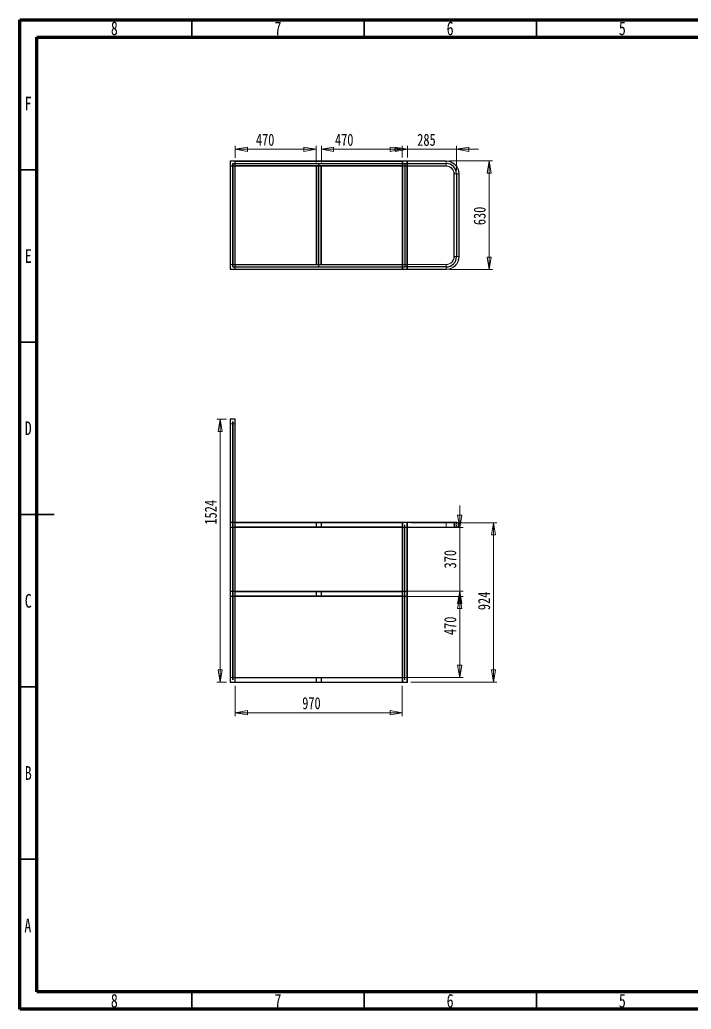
# Model space of a CAD drawing. Header units: millimetres. Extents: x 15 to 415, y 5 to 292.
# Drawn here: x 15 to 210, y 5 to 292 of the extents above; entities that cross this region are included whole.
import ezdxf

# ---------------------------------------------------------------- set-up
doc = ezdxf.new("R2010")
doc.units = ezdxf.units.MM
doc.styles.add('SLDTEXTSTYLE0', font='TXT', dxfattribs={"width": 0.75})
doc.dimstyles.new('SLDDIMSTYLE0', dxfattribs={"dimtxt": 3.5, "dimasz": 3.556, "dimexe": 0, "dimexo": 0.0625, "dimgap": 0.875, "dimtad": 1, "dimlfac": 20, "dimrnd": 1e-09, "dimzin": 12, "dimdsep": 46, "dimtxsty": 'SLDTEXTSTYLE0', "dimblk1": 'CLOSED', "dimblk2": 'CLOSED', "dimsah": 1, "dimcen": 0.09, "dimadec": 0, "dimazin": 3, "dimtfac": 1, "dimtofl": 0, "dimtmove": 0, "dimatfit": 3, "dimldrblk": 'CLOSED', "dimfxl": 0, "dimfrac": 2, "dimtolj": 1, "dimtzin": 12, "dimarcsym": 0})
doc.dimstyles.new('SLDDIMSTYLE1', dxfattribs={"dimtxt": 3.5, "dimasz": 3.556, "dimexe": 0, "dimexo": 0.0625, "dimgap": 0.875, "dimtad": 1, "dimlfac": 20, "dimrnd": 1e-09, "dimzin": 12, "dimdsep": 46, "dimtxsty": 'SLDTEXTSTYLE0', "dimblk1": 'CLOSED', "dimblk2": 'CLOSED', "dimsah": 1, "dimcen": 0.09, "dimadec": 0, "dimazin": 3, "dimtfac": 1, "dimtmove": 0, "dimatfit": 0, "dimldrblk": 'CLOSED', "dimfxl": 0, "dimfrac": 2, "dimtolj": 1, "dimtzin": 12, "dimarcsym": 0})

# ---------------------------------------------------------------- blocks, each defined once
blk = doc.blocks.new('_CLOSED')
at = {"color": 0, "linetype": 'ByBlock', "lineweight": -2}
for p, q in [((-1, 0.166667), (0, 0)), ((-1, 0.166667), (-1, -0.166667)), ((0, 0), (-1, -0.166667)), ((0, 0), (-1, 0))]:
    blk.add_line(p, q, dxfattribs=at)
blk = doc.blocks.new('_D')
at = {"color": 7, "linetype": 'Continuous', "lineweight": 0, "transparency": 16777216}
for p, q in [((77.57, 251.91), (77.57, 255.43)), ((101.07, 250.56), (101.07, 255.43)), ((77.57, 254.43), (101.07, 254.43))]:
    blk.add_line(p, q, dxfattribs=at)
at = {"color": 7, "linetype": 'Continuous', "lineweight": 0, "transparency": 16777216, "xscale": 3.556, "yscale": 3.556, "rotation": 180.0000000000004}
blk.add_blockref('_CLOSED', (77.57, 254.43, -37.5), dxfattribs=at)
at = {"color": 7, "linetype": 'Continuous', "lineweight": 0, "transparency": 16777216, "xscale": 3.556, "yscale": 3.556}
blk.add_blockref('_CLOSED', (101.07, 254.43, -37.5), dxfattribs=at)
at = {"color": 7, "linetype": 'Continuous', "lineweight": 0, "transparency": 16777216, "insert": (83.56, 258.95), "char_height": 3.5, "attachment_point": 1, "style": 'SLDTEXTSTYLE0'}
blk.add_mtext('470', dxfattribs=at)
blk = doc.blocks.new('_D_1')
at = {"color": 7, "linetype": 'Continuous', "lineweight": 0, "transparency": 16777216}
for p, q in [((102.57, 250.56), (102.57, 255.43)), ((126.07, 252.06), (126.07, 255.43)), ((102.57, 254.43), (126.07, 254.43))]:
    blk.add_line(p, q, dxfattribs=at)
at = {"color": 7, "linetype": 'Continuous', "lineweight": 0, "transparency": 16777216, "xscale": 3.556, "yscale": 3.556, "rotation": 180.0000000000004}
blk.add_blockref('_CLOSED', (102.57, 254.43, -37.5), dxfattribs=at)
at = {"color": 7, "linetype": 'Continuous', "lineweight": 0, "transparency": 16777216, "xscale": 3.556, "yscale": 3.556}
blk.add_blockref('_CLOSED', (126.07, 254.43, -37.5), dxfattribs=at)
at = {"color": 7, "linetype": 'Continuous', "lineweight": 0, "transparency": 16777216, "insert": (106.53, 258.95), "char_height": 3.5, "attachment_point": 1, "style": 'SLDTEXTSTYLE0'}
blk.add_mtext('470', dxfattribs=at)
blk = doc.blocks.new('_D_2')
at = {"color": 7, "linetype": 'Continuous', "lineweight": 0, "transparency": 16777216}
for p, q in [((127.57, 252.06), (127.57, 255.43)), ((141.82, 248.31), (141.82, 255.43)), ((127.57, 254.43), (121.22, 254.43)), ((141.82, 254.43), (127.57, 254.43)), ((141.82, 254.43), (148.17, 254.43))]:
    blk.add_line(p, q, dxfattribs=at)
at = {"color": 7, "linetype": 'Continuous', "lineweight": 0, "transparency": 16777216, "xscale": 3.556, "yscale": 3.556}
blk.add_blockref('_CLOSED', (127.57, 254.43, -37.5), dxfattribs=at)
at = {"color": 7, "linetype": 'Continuous', "lineweight": 0, "transparency": 16777216, "xscale": 3.556, "yscale": 3.556, "rotation": 180.0000000000004}
blk.add_blockref('_CLOSED', (141.82, 254.43, -37.5), dxfattribs=at)
at = {"color": 7, "linetype": 'Continuous', "lineweight": 0, "transparency": 16777216, "insert": (130.41, 258.95), "char_height": 3.5, "attachment_point": 1, "style": 'SLDTEXTSTYLE0'}
blk.add_mtext('285', dxfattribs=at)
blk = doc.blocks.new('_D_3')
at = {"color": 7, "linetype": 'Continuous', "lineweight": 0, "transparency": 16777216}
for p, q in [((139.82, 251.06), (152.28, 251.06)), ((151.28, 251.06), (151.28, 219.56)), ((139.82, 219.56), (152.28, 219.56))]:
    blk.add_line(p, q, dxfattribs=at)
at = {"color": 7, "linetype": 'Continuous', "lineweight": 0, "transparency": 16777216, "xscale": 3.556, "yscale": 3.556}
for p, rotation in [((151.28, 251.06, -37.5), 90.0000000000004), ((151.28, 219.56, -37.5), 270.0000000000004)]:
    blk.add_blockref('_CLOSED', p, dxfattribs=dict(at, rotation=rotation))
at = {"color": 7, "linetype": 'Continuous', "lineweight": 0, "transparency": 16777216, "insert": (146.77, 232.42), "char_height": 3.5, "attachment_point": 1, "rotation": 90, "style": 'SLDTEXTSTYLE0'}
blk.add_mtext('630', dxfattribs=at)
blk = doc.blocks.new('_D_4')
at = {"color": 7, "linetype": 'Continuous', "lineweight": 0, "transparency": 16777216}
for p, q in [((75.07, 176.11), (72.2, 176.11)), ((73.2, 176.11), (73.2, 99.91)), ((75.07, 99.91), (72.2, 99.91))]:
    blk.add_line(p, q, dxfattribs=at)
at = {"color": 7, "linetype": 'Continuous', "lineweight": 0, "transparency": 16777216, "xscale": 3.556, "yscale": 3.556}
for p, rotation in [((73.2, 176.11), 90.0000000000004), ((73.2, 99.91), 270.0000000000004)]:
    blk.add_blockref('_CLOSED', p, dxfattribs=dict(at, rotation=rotation))
at = {"color": 7, "linetype": 'Continuous', "lineweight": 0, "transparency": 16777216, "insert": (68.69, 145.57), "char_height": 3.5, "attachment_point": 1, "rotation": 90, "style": 'SLDTEXTSTYLE0'}
blk.add_mtext('1524', dxfattribs=at)
blk = doc.blocks.new('_D_5')
at = {"color": 7, "linetype": 'Continuous', "lineweight": 0, "transparency": 16777216}
for p, q in [((77.57, 98.76), (77.57, 90.01)), ((126.07, 98.76), (126.07, 90.01)), ((77.57, 91.01), (126.07, 91.01))]:
    blk.add_line(p, q, dxfattribs=at)
at = {"color": 7, "linetype": 'Continuous', "lineweight": 0, "transparency": 16777216, "xscale": 3.556, "yscale": 3.556, "rotation": 180.0000000000004}
blk.add_blockref('_CLOSED', (77.57, 91.01), dxfattribs=at)
at = {"color": 7, "linetype": 'Continuous', "lineweight": 0, "transparency": 16777216, "xscale": 3.556, "yscale": 3.556}
blk.add_blockref('_CLOSED', (126.07, 91.01), dxfattribs=at)
at = {"color": 7, "linetype": 'Continuous', "lineweight": 0, "transparency": 16777216, "insert": (97.01, 95.52), "char_height": 3.5, "attachment_point": 1, "style": 'SLDTEXTSTYLE0'}
blk.add_mtext('970', dxfattribs=at)
blk = doc.blocks.new('_D_6')
at = {"color": 7, "linetype": 'Continuous', "lineweight": 0, "transparency": 16777216}
for p, q in [((127.07, 124.76), (143.73, 124.76)), ((142.73, 101.26), (142.73, 124.76)), ((127.07, 101.26), (143.73, 101.26))]:
    blk.add_line(p, q, dxfattribs=at)
at = {"color": 7, "linetype": 'Continuous', "lineweight": 0, "transparency": 16777216, "xscale": 3.556, "yscale": 3.556}
for p, rotation in [((142.73, 124.76), 90.0000000000004), ((142.73, 101.26), 270.0000000000004)]:
    blk.add_blockref('_CLOSED', p, dxfattribs=dict(at, rotation=rotation))
at = {"color": 7, "linetype": 'Continuous', "lineweight": 0, "transparency": 16777216, "insert": (138.22, 113.52), "char_height": 3.5, "attachment_point": 1, "rotation": 90, "style": 'SLDTEXTSTYLE0'}
blk.add_mtext('470', dxfattribs=at)
blk = doc.blocks.new('_D_7')
at = {"color": 7, "linetype": 'Continuous', "lineweight": 0, "transparency": 16777216}
for p, q in [((142.73, 144.76), (142.73, 151.11)), ((127.07, 144.76), (143.73, 144.76)), ((142.73, 126.26), (142.73, 144.76)), ((127.07, 126.26), (143.73, 126.26)), ((142.73, 126.26), (142.73, 119.91))]:
    blk.add_line(p, q, dxfattribs=at)
at = {"color": 7, "linetype": 'Continuous', "lineweight": 0, "transparency": 16777216, "xscale": 3.556, "yscale": 3.556}
for p, rotation in [((142.73, 144.76), 270.0000000000004), ((142.73, 126.26), 90.0000000000004)]:
    blk.add_blockref('_CLOSED', p, dxfattribs=dict(at, rotation=rotation))
at = {"color": 7, "linetype": 'Continuous', "lineweight": 0, "transparency": 16777216, "insert": (138.22, 132.85), "char_height": 3.5, "attachment_point": 1, "rotation": 90, "style": 'SLDTEXTSTYLE0'}
blk.add_mtext('370', dxfattribs=at)
blk = doc.blocks.new('_D_8')
at = {"color": 7, "linetype": 'Continuous', "lineweight": 0, "transparency": 16777216}
for p, q in [((128.57, 146.11), (153.57, 146.11)), ((152.57, 146.11), (152.57, 99.91)), ((128.57, 99.91), (153.57, 99.91))]:
    blk.add_line(p, q, dxfattribs=at)
at = {"color": 7, "linetype": 'Continuous', "lineweight": 0, "transparency": 16777216, "xscale": 3.556, "yscale": 3.556}
for p, rotation in [((152.57, 146.11), 90.0000000000004), ((152.57, 99.91), 270.0000000000004)]:
    blk.add_blockref('_CLOSED', p, dxfattribs=dict(at, rotation=rotation))
at = {"color": 7, "linetype": 'Continuous', "lineweight": 0, "transparency": 16777216, "insert": (148.06, 120.75), "char_height": 3.5, "attachment_point": 1, "rotation": 90, "style": 'SLDTEXTSTYLE0'}
blk.add_mtext('924', dxfattribs=at)
blk = doc.blocks.new('SW_CENTERMARKSYMBOL_0')
at = {"color": 0, "linetype": 'Continuous', "lineweight": 0}
for p, q in [((-0.25, 0), (-0.875, 0)), ((0, 0), (-0.125, 0)), ((0, 0.25), (0, 0.875)), ((0, 0), (0, 0.125)), ((0, 0), (0, -0.125)), ((0, 0), (0.125, 0)), ((0.25, 0), (0.875, 0)), ((0, -0.25), (0, -0.875))]:
    blk.add_line(p, q, dxfattribs=at)

msp = doc.modelspace()

# ---------------------------------------------------------------- linework, layer by layer
at = {"color": 7, "linetype": 'Continuous', "lineweight": 60}
for p, q in [((15, 5), (15, 292)), ((15, 292), (415, 292)), ((20, 10), (20, 287)), ((20, 287), (410, 287)), ((410, 10), (20, 10)), ((415, 5), (15, 5))]:
    msp.add_line(p, q, dxfattribs=at)
at = {"color": 7, "linetype": 'Continuous', "lineweight": 30}
for p, q in [((65, 287), (65, 292)), ((115, 287), (115, 292)), ((165, 287), (165, 292)), ((20, 248.5), (15, 248.5)), ((20, 198.5), (15, 198.5)), ((15, 148.5), (25, 148.5)), ((20, 148.5), (15, 148.5)), ((20, 98.5), (15, 98.5)), ((20, 48.5), (15, 48.5)), ((65, 10), (65, 5)), ((115, 10), (115, 5)), ((165, 10), (165, 5))]:
    msp.add_line(p, q, dxfattribs=at)
at = {"color": 7, "linetype": 'Continuous', "lineweight": 15}
for p, q in [((76.06985, 250.91066), (76.06985, 249.71066)), ((76.06985, 250.91066), (76.06985, 219.71066)), ((76.06985, 249.71066), (76.06985, 220.91066)), ((76.14485, 250.91066), (76.14485, 249.71066)), ((76.14485, 250.91066), (76.14485, 219.71066)), ((76.14485, 249.71066), (76.14485, 220.91066)), ((77.41985, 251.06066), (76.21985, 251.06066)), ((76.21985, 251.06066), (76.21985, 219.56066)), ((77.41985, 250.98566), (76.21985, 250.98566)), ((76.21985, 250.98566), (76.21985, 219.63566)), ((77.41985, 251.06066), (77.41985, 219.56066)), ((77.41985, 250.98566), (77.41985, 219.63566)), ((77.49485, 249.71066), (77.49485, 250.91066)), ((77.49485, 250.91066), (77.49485, 219.71066)), ((77.49485, 249.71066), (77.49485, 220.91066)), ((77.56985, 250.91066), (77.56985, 251.06066)), ((77.56985, 251.06066), (77.56985, 250.91066)), ((126.06985, 251.06066), (77.56985, 251.06066)), ((77.56985, 251.06066), (77.56985, 250.91066)), ((77.56985, 250.91066), (77.56985, 251.06066)), ((77.56985, 250.91066), (77.56985, 251.06066)), ((77.56985, 251.06066), (77.56985, 250.91066)), ((126.06985, 250.98566), (77.56985, 250.98566)), ((77.56985, 250.91066), (77.56985, 250.98566)), ((77.56985, 250.98566), (77.56985, 250.91066)), ((77.56985, 250.98566), (77.56985, 250.91066)), ((77.56985, 250.91066), (77.56985, 250.98566)), ((77.56985, 250.98566), (77.56985, 250.91066)), ((77.56985, 250.91066), (77.56985, 250.98566)), ((126.06985, 250.91066), (77.56985, 250.91066)), ((77.56985, 250.91066), (77.56985, 249.71066)), ((77.56985, 250.91066), (77.56985, 219.71066)), ((126.06985, 249.71066), (77.56985, 249.71066)), ((77.56985, 249.71066), (77.56985, 249.63566)), ((77.56985, 249.63566), (77.56985, 249.71066)), ((77.56985, 249.56066), (77.56985, 249.71066)), ((77.56985, 249.71066), (77.56985, 249.56066)), ((77.56985, 249.71066), (77.56985, 249.63566)), ((77.56985, 249.63566), (77.56985, 249.71066)), ((77.56985, 249.71066), (77.56985, 249.56066)), ((77.56985, 249.56066), (77.56985, 249.71066)), ((77.56985, 249.71066), (77.56985, 249.63566)), ((77.56985, 249.63566), (77.56985, 249.71066)), ((77.56985, 249.71066), (77.56985, 249.56066)), ((77.56985, 249.56066), (77.56985, 249.71066)), ((77.56985, 249.71066), (77.56985, 220.91066)), ((126.06985, 250.91066), (126.06985, 251.06066)), ((126.06985, 251.06066), (126.06985, 250.91066)), ((126.06985, 250.91066), (126.06985, 251.06066)), ((126.06985, 251.06066), (126.06985, 250.91066)), ((126.06985, 250.91066), (126.06985, 251.06066)), ((126.06985, 251.06066), (126.06985, 250.91066)), ((126.06985, 250.91066), (126.06985, 250.98566)), ((126.06985, 250.98566), (126.06985, 250.91066)), ((126.06985, 250.91066), (126.06985, 250.98566)), ((126.06985, 250.98566), (126.06985, 250.91066)), ((126.06985, 250.91066), (126.06985, 250.98566)), ((126.06985, 250.98566), (126.06985, 250.91066)), ((126.06985, 249.71066), (126.06985, 250.91066)), ((126.06985, 250.91066), (126.06985, 219.71066)), ((126.06985, 249.63566), (126.06985, 249.71066)), ((126.06985, 249.71066), (126.06985, 249.63566)), ((126.06985, 249.56066), (126.06985, 249.71066)), ((126.06985, 249.71066), (126.06985, 249.56066)), ((126.06985, 249.63566), (126.06985, 249.71066)), ((126.06985, 249.71066), (126.06985, 249.63566)), ((126.06985, 249.56066), (126.06985, 249.71066)), ((126.06985, 249.71066), (126.06985, 249.56066)), ((126.06985, 249.63566), (126.06985, 249.71066)), ((126.06985, 249.71066), (126.06985, 249.63566)), ((126.06985, 249.56066), (126.06985, 249.71066)), ((126.06985, 249.71066), (126.06985, 249.56066)), ((126.06985, 249.71066), (126.06985, 220.91066)), ((126.14485, 250.91066), (126.14485, 249.71066)), ((126.14485, 250.91066), (126.14485, 219.71066)), ((126.14485, 249.71066), (126.14485, 220.91066)), ((127.41985, 251.06066), (126.21985, 251.06066)), ((126.21985, 251.06066), (126.21985, 219.56066)), ((127.41985, 250.98566), (126.21985, 250.98566)), ((126.21985, 250.98566), (126.21985, 219.63566)), ((127.41985, 251.06066), (127.41985, 219.56066)), ((127.41985, 250.98566), (127.41985, 219.63566)), ((127.49485, 249.71066), (127.49485, 250.91066)), ((127.49485, 250.91066), (127.49485, 219.71066)), ((127.49485, 249.71066), (127.49485, 220.91066)), ((138.81985, 251.06066), (127.56985, 251.06066)), ((127.56985, 249.5609), (127.56985, 251.06041)), ((138.81985, 250.98566), (127.56985, 250.98566)), ((127.56985, 249.63665), (127.56985, 250.98467)), ((127.56985, 249.71066), (127.56985, 250.91066)), ((127.56985, 250.91066), (127.56985, 219.71066)), ((127.56985, 249.71066), (127.56985, 220.91066)), ((138.81985, 249.5609), (138.81985, 251.06041)), ((138.81985, 249.63665), (138.81985, 250.98467)), ((76.06985, 249.56066), (76.06985, 221.06066)), ((76.21985, 249.56066), (76.06985, 249.56066)), ((76.06985, 249.56066), (76.21985, 249.56066)), ((76.21985, 249.56066), (76.06985, 249.56066)), ((76.06985, 249.56066), (76.21985, 249.56066)), ((76.14485, 249.56066), (76.14485, 221.06066)), ((76.21985, 249.56066), (76.14485, 249.56066)), ((76.14485, 249.56066), (76.21985, 249.56066)), ((76.21985, 249.56066), (76.14485, 249.56066)), ((76.14485, 249.56066), (76.21985, 249.56066)), ((76.21985, 249.63566), (77.41985, 249.63566)), ((76.21985, 249.63566), (76.21985, 220.98566)), ((76.21985, 249.56066), (76.21985, 221.06066)), ((76.21985, 249.56066), (77.41985, 249.56066)), ((77.41985, 249.63566), (77.41985, 220.98566)), ((77.41985, 249.56066), (77.41985, 221.06066)), ((77.49485, 249.56066), (77.41985, 249.56066)), ((77.56985, 249.56066), (77.41985, 249.56066)), ((77.41985, 249.56066), (77.56985, 249.56066)), ((77.41985, 249.56066), (77.49485, 249.56066)), ((77.49485, 249.56066), (77.41985, 249.56066)), ((77.41985, 249.56066), (77.56985, 249.56066)), ((77.41985, 249.56066), (77.49485, 249.56066)), ((77.56985, 249.56066), (77.41985, 249.56066)), ((77.49485, 249.56066), (77.49485, 221.06066)), ((126.06985, 249.63566), (77.56985, 249.63566)), ((126.06985, 249.56066), (77.56985, 249.56066)), ((77.56985, 249.56066), (77.56985, 221.06066)), ((101.06985, 249.56066), (101.06985, 221.06066)), ((101.06985, 249.56066), (101.21985, 249.56066)), ((101.21985, 249.56066), (101.06985, 249.56066)), ((101.21985, 249.56066), (101.06985, 249.56066)), ((101.06985, 249.56066), (101.21985, 249.56066)), ((101.21985, 249.56066), (101.06985, 249.56066)), ((101.06985, 249.56066), (101.21985, 249.56066)), ((101.21985, 249.56066), (101.14485, 249.56066)), ((101.14485, 249.56066), (101.14485, 221.06066)), ((101.14485, 249.56066), (101.21985, 249.56066)), ((101.21985, 249.56066), (101.14485, 249.56066)), ((101.14485, 249.56066), (101.21985, 249.56066)), ((101.21985, 249.56066), (101.14485, 249.56066)), ((101.14485, 249.56066), (101.21985, 249.56066)), ((102.41985, 249.56066), (101.21985, 249.56066)), ((101.21985, 249.56066), (101.21985, 221.06066)), ((102.49485, 249.56066), (102.41985, 249.56066)), ((102.41985, 249.56066), (102.41985, 221.06066)), ((102.41985, 249.56066), (102.49485, 249.56066)), ((102.41985, 249.56066), (102.56985, 249.56066)), ((102.56985, 249.56066), (102.41985, 249.56066)), ((102.49485, 249.56066), (102.41985, 249.56066)), ((102.41985, 249.56066), (102.49485, 249.56066)), ((102.56985, 249.56066), (102.41985, 249.56066)), ((102.41985, 249.56066), (102.56985, 249.56066)), ((102.49485, 249.56066), (102.41985, 249.56066)), ((102.56985, 249.56066), (102.41985, 249.56066)), ((102.41985, 249.56066), (102.56985, 249.56066)), ((102.41985, 249.56066), (102.49485, 249.56066)), ((102.49485, 249.56066), (102.49485, 221.06066)), ((102.56985, 249.56066), (102.56985, 221.06066)), ((126.06985, 249.56066), (126.06985, 221.06066)), ((126.21985, 249.56066), (126.06985, 249.56066)), ((126.06985, 249.56066), (126.21985, 249.56066)), ((126.14485, 249.56066), (126.14485, 221.06066)), ((126.21985, 249.56066), (126.14485, 249.56066)), ((126.14485, 249.56066), (126.21985, 249.56066)), ((126.21985, 249.63566), (127.41985, 249.63566)), ((126.21985, 249.63566), (126.21985, 220.98566)), ((126.21985, 249.56066), (127.41985, 249.56066)), ((126.21985, 249.56066), (126.21985, 221.06066)), ((127.41985, 249.63566), (127.41985, 220.98566)), ((127.41985, 249.56066), (127.41985, 221.06066)), ((127.41985, 249.56066), (127.49485, 249.56066)), ((127.49485, 249.56066), (127.41985, 249.56066)), ((127.56985, 249.56066), (127.41985, 249.56066)), ((127.41985, 249.56066), (127.56985, 249.56066)), ((127.49485, 249.56066), (127.49485, 221.06066)), ((127.56985, 249.63566), (138.81985, 249.63566)), ((127.56985, 249.56066), (138.81985, 249.56066)), ((127.56985, 249.56066), (127.56985, 221.06066)), ((141.06985, 247.31066), (141.06985, 223.31066)), ((142.56985, 247.31066), (141.06985, 247.31066)), ((141.14485, 247.31066), (141.14485, 223.31066)), ((142.49485, 247.31066), (141.14485, 247.31066)), ((142.49485, 223.31066), (142.49485, 247.31066)), ((142.56985, 223.31066), (142.56985, 247.31066)), ((76.06985, 221.06066), (76.21985, 221.06066)), ((76.21985, 221.06066), (76.06985, 221.06066)), ((76.06985, 221.06066), (76.21985, 221.06066)), ((76.21985, 221.06066), (76.06985, 221.06066)), ((76.14485, 221.06066), (76.21985, 221.06066)), ((76.21985, 221.06066), (76.14485, 221.06066)), ((76.14485, 221.06066), (76.21985, 221.06066)), ((76.21985, 221.06066), (76.14485, 221.06066)), ((77.41985, 221.06066), (76.21985, 221.06066)), ((77.41985, 221.06066), (77.49485, 221.06066)), ((77.49485, 221.06066), (77.41985, 221.06066)), ((77.41985, 221.06066), (77.56985, 221.06066)), ((77.56985, 221.06066), (77.41985, 221.06066)), ((77.41985, 221.06066), (77.49485, 221.06066)), ((77.41985, 221.06066), (77.56985, 221.06066)), ((77.49485, 221.06066), (77.41985, 221.06066)), ((77.56985, 221.06066), (77.41985, 221.06066)), ((77.56985, 221.06066), (77.56985, 220.91066)), ((77.56985, 220.91066), (77.56985, 221.06066)), ((126.06985, 221.06066), (77.56985, 221.06066)), ((77.56985, 220.91066), (77.56985, 221.06066)), ((77.56985, 221.06066), (77.56985, 220.91066)), ((77.56985, 221.06066), (77.56985, 220.91066)), ((77.56985, 220.91066), (77.56985, 221.06066)), ((101.21985, 221.06066), (101.06985, 221.06066)), ((101.06985, 221.06066), (101.21985, 221.06066)), ((101.21985, 221.06066), (101.06985, 221.06066)), ((101.06985, 221.06066), (101.21985, 221.06066)), ((101.21985, 221.06066), (101.06985, 221.06066)), ((101.06985, 221.06066), (101.21985, 221.06066)), ((101.21985, 221.06066), (101.14485, 221.06066)), ((101.14485, 221.06066), (101.21985, 221.06066)), ((101.14485, 221.06066), (101.21985, 221.06066)), ((101.21985, 221.06066), (101.14485, 221.06066)), ((101.14485, 221.06066), (101.21985, 221.06066)), ((101.21985, 221.06066), (101.14485, 221.06066)), ((101.21985, 221.06066), (102.41985, 221.06066)), ((102.41985, 221.06066), (102.49485, 221.06066)), ((102.49485, 221.06066), (102.41985, 221.06066)), ((102.41985, 221.06066), (102.56985, 221.06066)), ((102.56985, 221.06066), (102.41985, 221.06066)), ((102.41985, 221.06066), (102.49485, 221.06066)), ((102.49485, 221.06066), (102.41985, 221.06066)), ((102.41985, 221.06066), (102.56985, 221.06066)), ((102.56985, 221.06066), (102.41985, 221.06066)), ((102.41985, 221.06066), (102.49485, 221.06066)), ((102.56985, 221.06066), (102.41985, 221.06066)), ((102.41985, 221.06066), (102.56985, 221.06066)), ((102.49485, 221.06066), (102.41985, 221.06066)), ((126.06985, 221.06066), (126.21985, 221.06066)), ((126.21985, 221.06066), (126.06985, 221.06066)), ((126.06985, 220.91066), (126.06985, 221.06066)), ((126.06985, 221.06066), (126.06985, 220.91066)), ((126.06985, 220.91066), (126.06985, 221.06066)), ((126.06985, 221.06066), (126.06985, 220.91066)), ((126.06985, 220.91066), (126.06985, 221.06066)), ((126.06985, 221.06066), (126.06985, 220.91066)), ((126.14485, 221.06066), (126.21985, 221.06066)), ((126.21985, 221.06066), (126.14485, 221.06066)), ((126.21985, 221.06066), (127.41985, 221.06066)), ((127.41985, 221.06066), (127.49485, 221.06066)), ((127.49485, 221.06066), (127.41985, 221.06066)), ((127.56985, 221.06066), (127.41985, 221.06066)), ((127.41985, 221.06066), (127.56985, 221.06066)), ((138.81985, 221.06066), (127.56985, 221.06066)), ((127.56985, 219.5609), (127.56985, 221.06041)), ((138.81985, 219.56066), (138.81985, 221.06066)), ((141.06985, 223.31066), (142.56985, 223.31066)), ((141.14485, 223.31066), (142.49485, 223.31066)), ((76.06985, 220.91066), (76.06985, 219.71066)), ((76.14485, 219.71066), (76.14485, 220.91066)), ((76.21985, 220.98566), (77.41985, 220.98566)), ((77.41985, 219.63566), (76.21985, 219.63566)), ((76.21985, 219.56066), (77.41985, 219.56066)), ((77.49485, 220.91066), (77.49485, 219.71066)), ((126.06985, 220.98566), (77.56985, 220.98566)), ((77.56985, 220.98566), (77.56985, 220.91066)), ((77.56985, 220.91066), (77.56985, 220.98566)), ((77.56985, 220.91066), (77.56985, 220.98566)), ((77.56985, 220.98566), (77.56985, 220.91066)), ((77.56985, 220.98566), (77.56985, 220.91066)), ((77.56985, 220.91066), (77.56985, 220.98566)), ((77.56985, 219.71066), (77.56985, 220.91066)), ((126.06985, 220.91066), (77.56985, 220.91066)), ((77.56985, 219.71066), (77.56985, 219.63566)), ((126.06985, 219.71066), (77.56985, 219.71066)), ((77.56985, 219.71066), (77.56985, 219.56066)), ((77.56985, 219.56066), (77.56985, 219.71066)), ((77.56985, 219.63566), (77.56985, 219.71066)), ((77.56985, 219.71066), (77.56985, 219.63566)), ((77.56985, 219.71066), (77.56985, 219.56066)), ((77.56985, 219.56066), (77.56985, 219.71066)), ((77.56985, 219.63566), (77.56985, 219.71066)), ((77.56985, 219.63566), (77.56985, 219.71066)), ((77.56985, 219.71066), (77.56985, 219.63566)), ((77.56985, 219.71066), (77.56985, 219.56066)), ((77.56985, 219.56066), (77.56985, 219.71066)), ((126.06985, 219.63566), (77.56985, 219.63566)), ((126.06985, 219.56066), (77.56985, 219.56066)), ((126.06985, 220.98566), (126.06985, 220.91066)), ((126.06985, 220.91066), (126.06985, 220.98566)), ((126.06985, 220.91066), (126.06985, 220.98566)), ((126.06985, 220.98566), (126.06985, 220.91066)), ((126.06985, 220.91066), (126.06985, 220.98566)), ((126.06985, 220.98566), (126.06985, 220.91066)), ((126.06985, 219.71066), (126.06985, 220.91066)), ((126.06985, 219.63566), (126.06985, 219.71066)), ((126.06985, 219.71066), (126.06985, 219.63566)), ((126.06985, 219.56066), (126.06985, 219.71066)), ((126.06985, 219.71066), (126.06985, 219.56066)), ((126.06985, 219.63566), (126.06985, 219.71066)), ((126.06985, 219.71066), (126.06985, 219.63566)), ((126.06985, 219.71066), (126.06985, 219.56066)), ((126.06985, 219.56066), (126.06985, 219.71066)), ((126.06985, 219.63566), (126.06985, 219.71066)), ((126.06985, 219.71066), (126.06985, 219.63566)), ((126.06985, 219.56066), (126.06985, 219.71066)), ((126.06985, 219.71066), (126.06985, 219.56066)), ((126.14485, 219.71066), (126.14485, 220.91066)), ((126.21985, 220.98566), (127.41985, 220.98566)), ((127.41985, 219.63566), (126.21985, 219.63566)), ((127.41985, 219.56066), (126.21985, 219.56066)), ((127.49485, 220.91066), (127.49485, 219.71066)), ((138.81985, 220.98566), (127.56985, 220.98566)), ((127.56985, 219.63665), (127.56985, 220.98467)), ((127.56985, 220.91066), (127.56985, 219.71066)), ((127.56985, 219.63566), (138.81985, 219.63566)), ((127.56985, 219.56066), (138.81985, 219.56066)), ((138.81985, 219.63566), (138.81985, 220.98566)), ((76.06985, 176.11229), (76.06985, 99.91229)), ((76.06985, 174.91229), (76.06985, 176.11229)), ((76.14485, 176.11229), (76.14485, 99.91229)), ((76.14485, 174.91229), (76.14485, 176.11229)), ((76.21985, 176.26229), (76.21985, 99.76229)), ((76.21985, 176.26229), (77.41985, 176.26229)), ((76.21985, 176.18729), (76.21985, 99.83729)), ((76.21985, 176.18729), (77.41985, 176.18729)), ((77.41985, 176.26229), (77.41985, 99.76229)), ((77.41985, 176.18729), (77.41985, 99.83729)), ((77.49485, 176.11229), (77.49485, 99.91229)), ((77.49485, 176.11229), (77.49485, 174.91229)), ((77.56985, 176.11229), (77.56985, 99.91229)), ((77.56985, 176.11229), (77.56985, 174.91229)), ((76.06985, 174.91229), (76.06985, 101.11229)), ((76.14485, 174.91229), (76.14485, 101.11229)), ((76.21985, 174.83729), (76.21985, 101.18729)), ((77.41985, 174.83729), (76.21985, 174.83729)), ((76.21985, 174.76229), (76.21985, 101.26229)), ((77.41985, 174.76229), (76.21985, 174.76229)), ((77.41985, 174.83729), (77.41985, 101.18729)), ((77.41985, 174.76229), (77.41985, 101.26229)), ((77.49485, 174.91229), (77.49485, 101.11229)), ((77.56985, 174.91229), (77.56985, 101.11229)), ((76.06985, 146.11229), (76.06985, 144.91229)), ((76.14485, 146.11229), (76.14485, 144.91229)), ((77.41985, 146.26229), (76.21985, 146.26229)), ((76.21985, 146.18729), (77.41985, 146.18729)), ((76.21985, 144.83729), (77.41985, 144.83729)), ((77.41985, 144.76229), (76.21985, 144.76229)), ((77.49485, 146.11229), (77.49485, 144.91229)), ((77.56985, 146.11229), (77.56985, 146.26229)), ((126.06985, 146.26229), (77.56985, 146.26229)), ((77.56985, 146.26229), (77.56985, 146.11229)), ((77.56985, 146.26229), (77.56985, 146.11229)), ((77.56985, 146.11229), (77.56985, 146.26229)), ((126.06985, 146.18729), (77.56985, 146.18729)), ((77.56985, 146.11229), (77.56985, 146.18729)), ((77.56985, 146.18729), (77.56985, 146.11229)), ((77.56985, 146.11229), (77.56985, 146.18729)), ((77.56985, 146.18729), (77.56985, 146.11229)), ((77.56985, 144.91229), (77.56985, 146.11229)), ((126.06985, 146.11229), (77.56985, 146.11229)), ((126.06985, 144.91229), (77.56985, 144.91229)), ((77.56985, 144.83729), (77.56985, 144.91229)), ((77.56985, 144.91229), (77.56985, 144.76229)), ((77.56985, 144.76229), (77.56985, 144.91229)), ((77.56985, 144.91229), (77.56985, 144.83729)), ((77.56985, 144.83729), (77.56985, 144.91229)), ((77.56985, 144.91229), (77.56985, 144.83729)), ((77.56985, 144.91229), (77.56985, 144.76229)), ((77.56985, 144.76229), (77.56985, 144.91229)), ((126.06985, 144.83729), (77.56985, 144.83729)), ((126.06985, 144.76229), (77.56985, 144.76229)), ((101.06985, 144.91229), (101.06985, 146.11229)), ((101.14485, 146.11229), (101.14485, 144.91229)), ((102.41985, 146.26229), (101.21985, 146.26229)), ((101.21985, 146.18729), (102.41985, 146.18729)), ((101.21985, 144.83729), (102.41985, 144.83729)), ((102.41985, 144.76229), (101.21985, 144.76229)), ((102.49485, 146.11229), (102.49485, 144.91229)), ((102.56985, 144.91229), (102.56985, 146.11229)), ((126.06985, 146.26229), (126.06985, 146.11229)), ((126.06985, 146.11229), (126.06985, 146.26229)), ((126.06985, 146.26229), (126.06985, 146.11229)), ((126.06985, 146.11229), (126.06985, 146.26229)), ((126.06985, 146.11229), (126.06985, 146.18729)), ((126.06985, 146.18729), (126.06985, 146.11229)), ((126.06985, 146.11229), (126.06985, 146.18729)), ((126.06985, 146.18729), (126.06985, 146.11229)), ((126.06985, 146.11229), (126.06985, 144.91229)), ((126.06985, 99.91229), (126.06985, 146.11229)), ((126.06985, 101.11229), (126.06985, 144.91229)), ((126.06985, 144.91229), (126.06985, 144.83729)), ((126.06985, 144.76229), (126.06985, 144.91229)), ((126.06985, 144.83729), (126.06985, 144.91229)), ((126.06985, 144.91229), (126.06985, 144.76229)), ((126.06985, 144.91229), (126.06985, 144.83729)), ((126.06985, 144.83729), (126.06985, 144.91229)), ((126.06985, 144.91229), (126.06985, 144.76229)), ((126.06985, 144.76229), (126.06985, 144.91229)), ((126.14485, 99.91229), (126.14485, 146.11229)), ((126.14485, 146.11229), (126.14485, 144.91229)), ((126.14485, 101.11229), (126.14485, 144.91229)), ((126.21985, 99.76229), (126.21985, 146.26229)), ((127.41985, 146.26229), (126.21985, 146.26229)), ((127.41985, 146.18729), (126.21985, 146.18729)), ((126.21985, 99.83729), (126.21985, 146.18729)), ((126.21985, 101.18729), (126.21985, 144.83729)), ((126.21985, 144.83729), (127.41985, 144.83729)), ((126.21985, 101.26229), (126.21985, 144.76229)), ((126.21985, 144.76229), (127.41985, 144.76229)), ((127.41985, 99.76229), (127.41985, 146.26229)), ((127.41985, 99.83729), (127.41985, 146.18729)), ((127.41985, 101.18729), (127.41985, 144.83729)), ((127.41985, 101.26229), (127.41985, 144.76229)), ((127.49485, 144.91229), (127.49485, 146.11229)), ((127.49485, 99.91229), (127.49485, 146.11229)), ((127.49485, 101.11229), (127.49485, 144.91229)), ((138.81985, 146.26229), (127.56985, 146.26229)), ((138.81985, 146.26229), (127.56985, 146.26229)), ((127.56985, 144.76229), (127.56985, 146.2613)), ((127.56985, 144.76229), (127.56985, 146.2613)), ((138.81985, 146.18729), (127.56985, 146.18729)), ((138.81985, 146.18729), (127.56985, 146.18729)), ((127.56985, 144.83729), (127.56985, 146.18729)), ((127.56985, 144.83729), (127.56985, 146.18729)), ((127.56985, 99.91229), (127.56985, 146.11229)), ((127.56985, 144.91229), (127.56985, 146.11229)), ((127.56985, 101.11229), (127.56985, 144.91229)), ((127.56985, 144.83729), (138.81985, 144.83729)), ((127.56985, 144.83729), (138.81985, 144.83729)), ((127.56985, 144.76229), (138.81985, 144.76229)), ((127.56985, 144.76229), (138.81985, 144.76229)), ((141.81985, 146.26229), (138.81985, 146.26229)), ((141.81985, 146.26229), (138.81985, 146.26229)), ((138.81985, 144.76229), (138.81985, 146.26229)), ((138.81985, 144.76229), (138.81985, 146.2613)), ((141.81985, 146.18729), (138.81985, 146.18729)), ((141.81985, 146.18729), (138.81985, 146.18729)), ((138.81985, 144.83729), (138.81985, 146.18729)), ((138.81985, 144.83729), (138.81985, 146.18729)), ((138.81985, 144.83729), (141.81985, 144.83729)), ((138.81985, 144.83729), (141.81985, 144.83729)), ((138.81985, 144.76229), (141.81985, 144.76229)), ((138.81985, 144.76229), (141.81985, 144.76229)), ((76.06985, 126.11229), (76.06985, 124.91229)), ((76.14485, 126.11229), (76.14485, 124.91229)), ((77.41985, 126.26229), (76.21985, 126.26229)), ((77.41985, 126.18729), (76.21985, 126.18729)), ((77.41985, 124.83729), (76.21985, 124.83729)), ((77.41985, 124.76229), (76.21985, 124.76229)), ((77.49485, 124.91229), (77.49485, 126.11229)), ((77.56985, 126.11229), (77.56985, 126.26229)), ((77.56985, 126.26229), (77.56985, 126.11229)), ((126.06985, 126.26229), (77.56985, 126.26229)), ((77.56985, 126.11229), (77.56985, 126.26229)), ((77.56985, 126.26229), (77.56985, 126.11229)), ((126.06985, 126.18729), (77.56985, 126.18729)), ((77.56985, 126.18729), (77.56985, 126.11229)), ((77.56985, 126.11229), (77.56985, 126.18729)), ((77.56985, 126.18729), (77.56985, 126.11229)), ((77.56985, 126.11229), (77.56985, 126.18729)), ((126.06985, 126.11229), (77.56985, 126.11229)), ((77.56985, 124.91229), (77.56985, 126.11229)), ((126.06985, 124.91229), (77.56985, 124.91229)), ((77.56985, 124.83729), (77.56985, 124.91229)), ((77.56985, 124.76229), (77.56985, 124.91229)), ((77.56985, 124.91229), (77.56985, 124.76229)), ((77.56985, 124.91229), (77.56985, 124.83729)), ((77.56985, 124.83729), (77.56985, 124.91229)), ((77.56985, 124.91229), (77.56985, 124.83729)), ((77.56985, 124.91229), (77.56985, 124.76229)), ((77.56985, 124.76229), (77.56985, 124.91229)), ((126.06985, 124.83729), (77.56985, 124.83729)), ((126.06985, 124.76229), (77.56985, 124.76229)), ((101.06985, 124.91229), (101.06985, 126.11229)), ((101.14485, 126.11229), (101.14485, 124.91229)), ((102.41985, 126.26229), (101.21985, 126.26229)), ((101.21985, 126.18729), (102.41985, 126.18729)), ((102.41985, 124.83729), (101.21985, 124.83729)), ((102.41985, 124.76229), (101.21985, 124.76229)), ((102.49485, 126.11229), (102.49485, 124.91229)), ((102.56985, 124.91229), (102.56985, 126.11229)), ((126.06985, 126.26229), (126.06985, 126.11229)), ((126.06985, 126.11229), (126.06985, 126.26229)), ((126.06985, 126.26229), (126.06985, 126.11229)), ((126.06985, 126.11229), (126.06985, 126.26229)), ((126.06985, 126.11229), (126.06985, 126.18729)), ((126.06985, 126.18729), (126.06985, 126.11229)), ((126.06985, 126.11229), (126.06985, 126.18729)), ((126.06985, 126.18729), (126.06985, 126.11229)), ((126.06985, 126.11229), (126.06985, 124.91229)), ((126.06985, 124.91229), (126.06985, 124.83729)), ((126.06985, 124.83729), (126.06985, 124.91229)), ((126.06985, 124.76229), (126.06985, 124.91229)), ((126.06985, 124.91229), (126.06985, 124.76229)), ((126.06985, 124.83729), (126.06985, 124.91229)), ((126.06985, 124.76229), (126.06985, 124.91229)), ((126.06985, 124.91229), (126.06985, 124.83729)), ((126.06985, 124.91229), (126.06985, 124.76229)), ((126.14485, 124.91229), (126.14485, 126.11229)), ((127.41985, 126.26229), (126.21985, 126.26229)), ((127.41985, 126.18729), (126.21985, 126.18729)), ((126.21985, 124.83729), (127.41985, 124.83729)), ((127.41985, 124.76229), (126.21985, 124.76229)), ((127.49485, 124.91229), (127.49485, 126.11229)), ((127.56985, 124.91229), (127.56985, 126.11229)), ((76.06985, 99.91229), (76.06985, 101.11229)), ((76.14485, 99.91229), (76.14485, 101.11229)), ((76.21985, 101.26229), (77.41985, 101.26229)), ((76.21985, 101.18729), (77.41985, 101.18729)), ((77.49485, 101.11229), (77.49485, 99.91229)), ((77.56985, 101.26229), (77.56985, 101.11229)), ((77.56985, 101.11229), (77.56985, 101.26229)), ((126.06985, 101.26229), (77.56985, 101.26229)), ((77.56985, 101.11229), (77.56985, 101.26229)), ((77.56985, 101.26229), (77.56985, 101.11229)), ((126.06985, 101.18729), (77.56985, 101.18729)), ((77.56985, 101.18729), (77.56985, 101.11229)), ((77.56985, 101.11229), (77.56985, 101.18729)), ((77.56985, 101.18729), (77.56985, 101.11229)), ((77.56985, 101.11229), (77.56985, 101.18729)), ((77.56985, 101.11229), (77.56985, 99.91229)), ((126.06985, 101.11229), (77.56985, 101.11229)), ((101.06985, 101.11229), (101.06985, 99.91229)), ((101.14485, 101.11229), (101.14485, 99.91229)), ((102.41985, 101.26229), (101.21985, 101.26229)), ((101.21985, 101.18729), (102.41985, 101.18729)), ((102.49485, 101.11229), (102.49485, 99.91229)), ((102.56985, 99.91229), (102.56985, 101.11229)), ((126.06985, 101.26229), (126.06985, 101.11229)), ((126.06985, 101.11229), (126.06985, 101.26229)), ((126.06985, 101.26229), (126.06985, 101.11229)), ((126.06985, 101.11229), (126.06985, 101.26229)), ((126.06985, 101.11229), (126.06985, 101.18729)), ((126.06985, 101.18729), (126.06985, 101.11229)), ((126.06985, 101.11229), (126.06985, 101.18729)), ((126.06985, 101.18729), (126.06985, 101.11229)), ((126.06985, 101.11229), (126.06985, 99.91229)), ((126.14485, 101.11229), (126.14485, 99.91229)), ((127.41985, 101.26229), (126.21985, 101.26229)), ((127.41985, 101.18729), (126.21985, 101.18729)), ((127.49485, 99.91229), (127.49485, 101.11229)), ((127.56985, 99.91229), (127.56985, 101.11229)), ((77.41985, 99.83729), (76.21985, 99.83729)), ((77.41985, 99.76229), (76.21985, 99.76229)), ((126.06985, 99.91229), (77.56985, 99.91229)), ((77.56985, 99.83729), (77.56985, 99.91229)), ((77.56985, 99.91229), (77.56985, 99.83729)), ((77.56985, 99.76229), (77.56985, 99.91229)), ((77.56985, 99.91229), (77.56985, 99.76229)), ((77.56985, 99.83729), (77.56985, 99.91229)), ((77.56985, 99.91229), (77.56985, 99.83729)), ((77.56985, 99.76229), (77.56985, 99.91229)), ((77.56985, 99.91229), (77.56985, 99.76229)), ((126.06985, 99.83729), (77.56985, 99.83729)), ((126.06985, 99.76229), (77.56985, 99.76229)), ((102.41985, 99.83729), (101.21985, 99.83729)), ((102.41985, 99.76229), (101.21985, 99.76229)), ((126.06985, 99.91229), (126.06985, 99.83729)), ((126.06985, 99.83729), (126.06985, 99.91229)), ((126.06985, 99.76229), (126.06985, 99.91229)), ((126.06985, 99.91229), (126.06985, 99.76229)), ((126.06985, 99.83729), (126.06985, 99.91229)), ((126.06985, 99.91229), (126.06985, 99.83729)), ((126.06985, 99.76229), (126.06985, 99.91229)), ((126.06985, 99.91229), (126.06985, 99.76229)), ((126.21985, 99.83729), (127.41985, 99.83729)), ((126.21985, 99.76229), (127.41985, 99.76229))]:
    msp.add_line(p, q, dxfattribs=at)
at = {"color": 7, "linetype": 'Continuous'}
for p, q in [((76.81985, 250.31066), (126.81985, 250.31066)), ((76.81985, 250.31066), (76.81985, 220.31066)), ((76.81985, 250.31066), (126.81985, 250.31066)), ((76.81985, 250.31066), (76.81985, 220.31066)), ((76.81985, 250.31066), (76.81985, 220.31066)), ((76.81985, 250.31066), (126.81985, 250.31066)), ((76.81985, 220.31066), (76.81985, 250.31066)), ((101.81985, 220.31066), (101.81985, 250.31066)), ((101.81985, 220.31066), (101.81985, 250.31066)), ((101.81985, 220.31066), (101.81985, 250.31066)), ((126.81985, 250.31066), (126.81985, 220.31066)), ((126.81985, 250.31066), (126.81985, 220.31066)), ((126.81985, 250.31066), (126.81985, 220.31066)), ((126.81985, 250.31066), (138.81985, 250.31066)), ((141.81985, 247.31066), (141.81985, 223.31066)), ((76.81985, 220.31066), (126.81985, 220.31066)), ((76.81985, 220.31066), (126.81985, 220.31066)), ((76.81985, 220.31066), (126.81985, 220.31066)), ((138.81985, 220.31066), (126.81985, 220.31066)), ((76.81985, 100.51229), (76.81985, 175.51229)), ((76.81985, 175.51229), (76.81985, 100.51229)), ((126.81985, 100.51229), (126.81985, 145.51229)), ((126.81985, 100.51229), (126.81985, 145.51229))]:
    msp.add_line(p, q, dxfattribs=at)
at = {"color": 7, "linetype": 'Continuous', "lineweight": 15}
for radius in [0.75, 0.75, 0.675, 0.675]:
    msp.add_circle((141.81985, 145.51229), radius, dxfattribs=at)
for centre, radius, start, end in [((76.21985, 250.91066), 0.15, 90, 180), ((76.21985, 249.71066), 0.15, 180, 270), ((76.21985, 250.91066), 0.075, 90, 180), ((76.21985, 249.71066), 0.075, 180, 270), ((77.41985, 250.91066), 0.15, 0, 90), ((77.41985, 250.91066), 0.075, 0, 90), ((77.41985, 249.71066), 0.15, 270, 0), ((77.41985, 249.71066), 0.075, 270, 0), ((126.21985, 250.91066), 0.15, 90, 180), ((126.21985, 249.71066), 0.15, 180, 270), ((126.21985, 250.91066), 0.075, 90, 180), ((126.21985, 249.71066), 0.075, 180, 270), ((127.41985, 250.91066), 0.15, 0, 90), ((127.41985, 250.91066), 0.075, 0, 90), ((127.41985, 249.71066), 0.15, 270, 0), ((127.41985, 249.71066), 0.075, 270, 0), ((138.81985, 247.31066), 3.75, 0, 90), ((138.81985, 247.31066), 3.675, 0, 90), ((138.81985, 247.31066), 2.325, 0, 90), ((138.81985, 247.31066), 2.25, 0, 90), ((76.21985, 220.91066), 0.15, 90, 180), ((77.41985, 220.91066), 0.15, 0, 90), ((126.21985, 220.91066), 0.15, 90, 180), ((127.41985, 220.91066), 0.15, 0, 90), ((138.81985, 223.31066), 3.675, 270, 0), ((138.81985, 223.31066), 2.325, 270, 0), ((138.81985, 223.31066), 3.75, 270, 0), ((138.81985, 223.31066), 2.25, 270, 0), ((76.21985, 219.71066), 0.15, 180, 270), ((76.21985, 220.91066), 0.075, 90, 180), ((76.21985, 219.71066), 0.075, 180, 270), ((77.41985, 220.91066), 0.075, 0, 90), ((77.41985, 219.71066), 0.15, 270, 0), ((77.41985, 219.71066), 0.075, 270, 0), ((126.21985, 219.71066), 0.15, 180, 270), ((126.21985, 220.91066), 0.075, 90, 180), ((126.21985, 219.71066), 0.075, 180, 270), ((127.41985, 220.91066), 0.075, 0, 90), ((127.41985, 219.71066), 0.15, 270, 0), ((127.41985, 219.71066), 0.075, 270, 0), ((76.21985, 176.11229), 0.15, 90, 180), ((76.21985, 176.11229), 0.075, 90, 180), ((77.41985, 176.11229), 0.15, 0, 90), ((77.41985, 176.11229), 0.075, 0, 90), ((76.21985, 174.91229), 0.15, 180, 270), ((76.21985, 174.91229), 0.075, 180, 270), ((77.41985, 174.91229), 0.15, 270, 0), ((77.41985, 174.91229), 0.075, 270, 0), ((76.21985, 146.11229), 0.15, 90, 180), ((76.21985, 146.11229), 0.15, 90, 180), ((76.21985, 144.91229), 0.15, 180, 270), ((76.21985, 144.91229), 0.15, 180, 270), ((76.21985, 146.11229), 0.075, 90, 180), ((76.21985, 146.11229), 0.075, 90, 180), ((76.21985, 144.91229), 0.075, 180, 270), ((76.21985, 144.91229), 0.075, 180, 270), ((77.41985, 146.11229), 0.15, 0, 90), ((77.41985, 146.11229), 0.15, 0, 90), ((77.41985, 146.11229), 0.075, 0, 90), ((77.41985, 146.11229), 0.075, 0, 90), ((77.41985, 144.91229), 0.075, 270, 0), ((77.41985, 144.91229), 0.15, 270, 0), ((77.41985, 144.91229), 0.15, 270, 0), ((77.41985, 144.91229), 0.075, 270, 0), ((101.21985, 146.11229), 0.15, 90, 180), ((101.21985, 146.11229), 0.15, 90, 180), ((101.21985, 144.91229), 0.15, 180, 270), ((101.21985, 144.91229), 0.15, 180, 270), ((101.21985, 146.11229), 0.075, 90, 180), ((101.21985, 146.11229), 0.075, 90, 180), ((101.21985, 144.91229), 0.075, 180, 270), ((101.21985, 144.91229), 0.075, 180, 270), ((102.41985, 146.11229), 0.15, 0, 90), ((102.41985, 146.11229), 0.15, 0, 90), ((102.41985, 146.11229), 0.075, 0, 90), ((102.41985, 146.11229), 0.075, 0, 90), ((102.41985, 144.91229), 0.075, 270, 0), ((102.41985, 144.91229), 0.15, 270, 0), ((102.41985, 144.91229), 0.15, 270, 0), ((102.41985, 144.91229), 0.075, 270, 0), ((126.21985, 146.11229), 0.15, 90, 180), ((126.21985, 144.91229), 0.15, 180, 270), ((126.21985, 146.11229), 0.075, 90, 180), ((126.21985, 144.91229), 0.075, 180, 270), ((127.41985, 146.11229), 0.15, 0, 90), ((127.41985, 146.11229), 0.075, 0, 90), ((127.41985, 144.91229), 0.15, 270, 0), ((127.41985, 144.91229), 0.075, 270, 0), ((76.21985, 126.11229), 0.15, 90, 180), ((76.21985, 126.11229), 0.15, 90, 180), ((76.21985, 124.91229), 0.15, 180, 270), ((76.21985, 124.91229), 0.15, 180, 270), ((76.21985, 126.11229), 0.075, 90, 180), ((76.21985, 126.11229), 0.075, 90, 180), ((76.21985, 124.91229), 0.075, 180, 270), ((76.21985, 124.91229), 0.075, 180, 270), ((77.41985, 126.11229), 0.15, 0, 90), ((77.41985, 126.11229), 0.15, 0, 90), ((77.41985, 126.11229), 0.075, 0, 90), ((77.41985, 126.11229), 0.075, 0, 90), ((77.41985, 124.91229), 0.075, 270, 0), ((77.41985, 124.91229), 0.075, 270, 0), ((77.41985, 124.91229), 0.15, 270, 0), ((77.41985, 124.91229), 0.15, 270, 0), ((101.21985, 126.11229), 0.15, 90, 180), ((101.21985, 126.11229), 0.15, 90, 180), ((101.21985, 124.91229), 0.15, 180, 270), ((101.21985, 124.91229), 0.15, 180, 270), ((101.21985, 126.11229), 0.075, 90, 180), ((101.21985, 126.11229), 0.075, 90, 180), ((101.21985, 124.91229), 0.075, 180, 270), ((101.21985, 124.91229), 0.075, 180, 270), ((102.41985, 126.11229), 0.15, 0, 90), ((102.41985, 126.11229), 0.15, 0, 90), ((102.41985, 126.11229), 0.075, 0, 90), ((102.41985, 126.11229), 0.075, 0, 90), ((102.41985, 124.91229), 0.075, 270, 0), ((102.41985, 124.91229), 0.15, 270, 0), ((102.41985, 124.91229), 0.075, 270, 0), ((102.41985, 124.91229), 0.15, 270, 0), ((126.21985, 126.11229), 0.15, 90, 180), ((126.21985, 126.11229), 0.15, 90, 180), ((126.21985, 124.91229), 0.15, 180, 270), ((126.21985, 124.91229), 0.15, 180, 270), ((126.21985, 126.11229), 0.075, 90, 180), ((126.21985, 126.11229), 0.075, 90, 180), ((126.21985, 124.91229), 0.075, 180, 270), ((126.21985, 124.91229), 0.075, 180, 270), ((127.41985, 126.11229), 0.15, 0, 90), ((127.41985, 126.11229), 0.15, 0, 90), ((127.41985, 126.11229), 0.075, 0, 90), ((127.41985, 126.11229), 0.075, 0, 90), ((127.41985, 124.91229), 0.075, 270, 0), ((127.41985, 124.91229), 0.075, 270, 0), ((127.41985, 124.91229), 0.15, 270, 0), ((127.41985, 124.91229), 0.15, 270, 0), ((76.21985, 101.11229), 0.15, 90, 180), ((76.21985, 101.11229), 0.075, 90, 180), ((77.41985, 101.11229), 0.15, 0, 90), ((77.41985, 101.11229), 0.075, 0, 90), ((101.21985, 101.11229), 0.15, 90, 180), ((101.21985, 101.11229), 0.15, 90, 180), ((101.21985, 101.11229), 0.075, 90, 180), ((101.21985, 101.11229), 0.075, 90, 180), ((102.41985, 101.11229), 0.15, 0, 90), ((102.41985, 101.11229), 0.15, 0, 90), ((102.41985, 101.11229), 0.075, 0, 90), ((102.41985, 101.11229), 0.075, 0, 90), ((126.21985, 101.11229), 0.15, 90, 180), ((126.21985, 101.11229), 0.075, 90, 180), ((127.41985, 101.11229), 0.15, 0, 90), ((127.41985, 101.11229), 0.075, 0, 90), ((76.21985, 99.91229), 0.15, 180, 270), ((76.21985, 99.91229), 0.075, 180, 270), ((77.41985, 99.91229), 0.15, 270, 0), ((77.41985, 99.91229), 0.075, 270, 0), ((101.21985, 99.91229), 0.15, 180, 270), ((101.21985, 99.91229), 0.15, 180, 270), ((101.21985, 99.91229), 0.075, 180, 270), ((101.21985, 99.91229), 0.075, 180, 270), ((102.41985, 99.91229), 0.075, 270, 0), ((102.41985, 99.91229), 0.075, 270, 0), ((102.41985, 99.91229), 0.15, 270, 0), ((102.41985, 99.91229), 0.15, 270, 0), ((126.21985, 99.91229), 0.15, 180, 270), ((126.21985, 99.91229), 0.075, 180, 270), ((127.41985, 99.91229), 0.15, 270, 0), ((127.41985, 99.91229), 0.075, 270, 0)]:
    msp.add_arc(centre, radius, start, end, dxfattribs=at)
at = {"color": 7, "linetype": 'Continuous'}
for centre, start, end in [((138.81985, 247.31066), 0, 90), ((138.81985, 223.31066), 270, 0)]:
    msp.add_arc(centre, 3, start, end, dxfattribs=at)

# ---------------------------------------------------------------- block references
at = {"color": 7, "linetype": 'Continuous', "lineweight": 0}
msp.add_blockref('SW_CENTERMARKSYMBOL_0', (141.81985, 145.51229), dxfattribs=at)

# ---------------------------------------------------------------- texts
at = {"color": 7, "linetype": 'Continuous', "lineweight": 0, "char_height": 3.96875, "attachment_point": 2, "style": 'SLDTEXTSTYLE0'}
for s, insert in [('8', (42.46004, 291.50253)), ('7', (89.96004, 291.50253)), ('6', (139.96004, 291.50253)), ('5', (189.96004, 291.50253)), ('F', (17.45774, 269.69577)), ('E', (17.50781, 225.44577)), ('D', (17.45269, 175.50253)), ('C', (17.45866, 125.44577)), ('B', (17.4706, 75.50253)), ('A', (17.33969, 31.25253)), ('8', (42.46004, 9.44577)), ('7', (89.96004, 9.44577)), ('6', (139.96004, 9.44577)), ('5', (189.96004, 9.44577))]:
    msp.add_mtext(s, dxfattribs=dict(at, insert=insert))

# ---------------------------------------------------------------- dimensions: what is measured, and where the dimension line sits
at = {"color": 7, "linetype": 'Continuous', "lineweight": 0}
for base, p1, p2, dimstyle, picture, middle in [((101.06985, 254.43466), (77.56985, 250.91066), (101.06985, 249.56066), 'SLDDIMSTYLE0', '_D', (87.44318, 254.43466)), ((126.06985, 254.43466), (102.56985, 249.56066), (126.06985, 251.06066), 'SLDDIMSTYLE0', '_D_1', (110.41138, 254.43466)), ((127.56985, 254.43466), (141.81985, 247.31066), (127.56985, 251.06066), 'SLDDIMSTYLE1', '_D_2', (134.28841, 254.43466)), ((126.06985, 91.01232), (77.56985, 99.76229), (126.06985, 99.76229), 'SLDDIMSTYLE0', '_D_5', (100.88872, 91.01232))]:
    dim = msp.add_linear_dim(base=base, p1=p1, p2=p2, dimstyle=dimstyle, dxfattribs=at)
    dim.commit()
    dim.dimension.update_dxf_attribs({"geometry": picture, "text_midpoint": middle, "dimtype": 160})
for base, p1, p2, dimstyle, picture, middle in [((151.28483, 219.56066), (138.81985, 251.06066), (138.81985, 219.56066), 'SLDDIMSTYLE0', '_D_3', (151.28483, 236.30221)), ((73.19896, 99.91229), (76.06985, 176.11229), (76.06985, 99.91229), 'SLDDIMSTYLE0', '_D_4', (73.19896, 150.74601)), ((142.73376, 144.76229), (126.06985, 126.26229), (126.06985, 144.76229), 'SLDDIMSTYLE1', '_D_7', (142.73376, 136.73278)), ((152.56985, 99.91229), (127.56985, 146.11229), (127.56985, 99.91229), 'SLDDIMSTYLE0', '_D_8', (152.56985, 124.63122)), ((142.73376, 124.76229), (126.06985, 101.26229), (126.06985, 124.76229), 'SLDDIMSTYLE0', '_D_6', (142.73376, 117.40348))]:
    dim = msp.add_linear_dim(base=base, p1=p1, p2=p2, angle=90, dimstyle=dimstyle, dxfattribs=at)
    dim.commit()
    dim.dimension.update_dxf_attribs({"geometry": picture, "text_midpoint": middle, "dimtype": 160})

doc.saveas('drawing.dxf')
